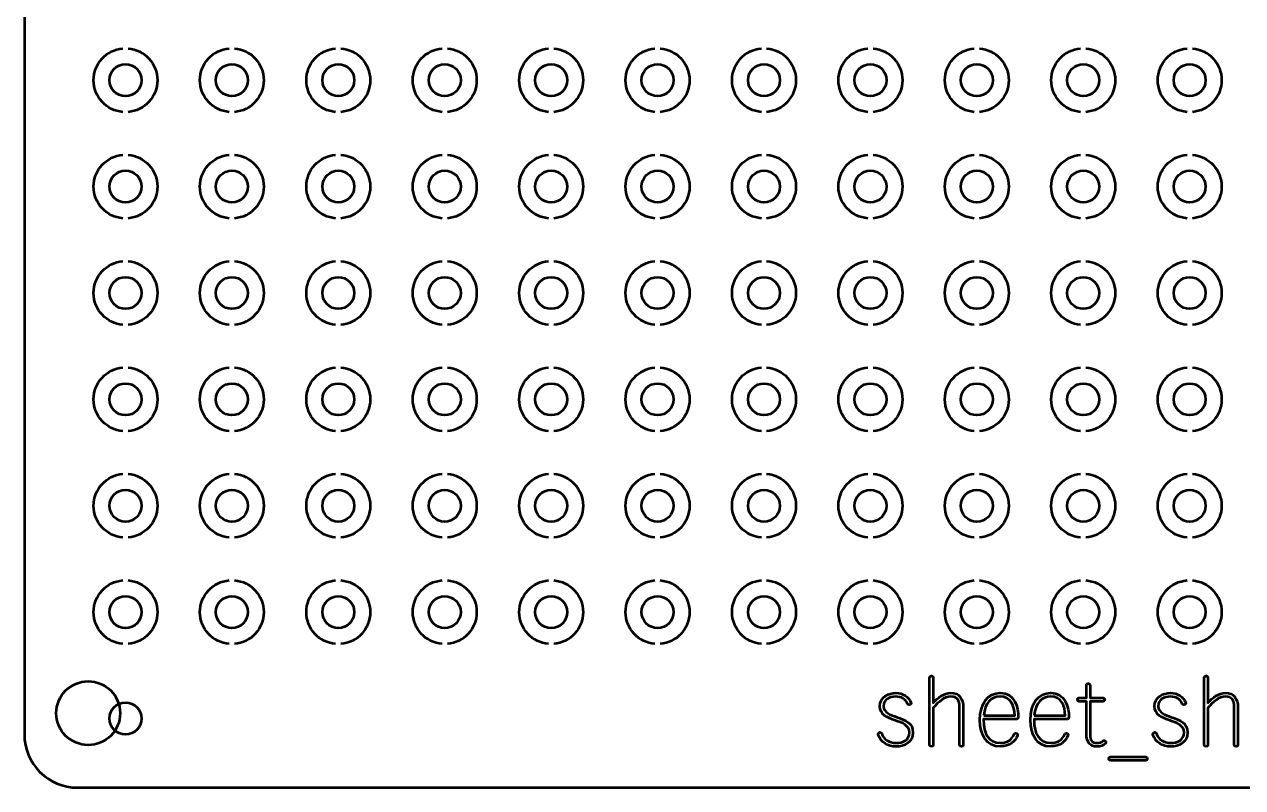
# Model space of a CAD drawing. Header units: centimetres. Extents: x -10.4 to 10.5, y -14.9 to 14.9.
# Drawn here: x -10.4 to 1.05, y -14.95 to -7.77 of the extents above; entities that cross this region are included whole.
import ezdxf

# ---------------------------------------------------------------- set-up
doc = ezdxf.new("R2010")
doc.units = ezdxf.units.CM
doc.header["$MEASUREMENT"] = 0
doc.layers.add('Layer 1', color=7, linetype='Continuous')

msp = doc.modelspace()

# ---------------------------------------------------------------- linework, layer by layer
at = {"layer": 'Layer 1', "lineweight": 53}
for centre, major_axis in [((-9.45, -8.3), (0, 0.15)), ((-8.45, -8.3), (0, 0.15)), ((-7.45, -8.3), (0, 0.15)), ((-6.45, -8.3), (0, 0.15)), ((-5.45, -8.3), (0, 0.15)), ((-4.45, -8.3), (0, 0.15)), ((-3.45, -8.3), (0, 0.15)), ((-2.45, -8.3), (0, 0.15)), ((-1.45, -8.3), (0, 0.15)), ((-0.45, -8.3), (0, 0.15)), ((0.55, -8.3), (0, 0.15)), ((-9.45, -9.3), (0, 0.15)), ((-8.45, -9.3), (0, 0.15)), ((-7.45, -9.3), (0, 0.15)), ((-6.45, -9.3), (0, 0.15)), ((-5.45, -9.3), (0, 0.15)), ((-4.45, -9.3), (0, 0.15)), ((-3.45, -9.3), (0, 0.15)), ((-2.45, -9.3), (0, 0.15)), ((-1.45, -9.3), (0, 0.15)), ((-0.45, -9.3), (0, 0.15)), ((0.55, -9.3), (0, 0.15)), ((-9.45, -10.3), (0, 0.15)), ((-8.45, -10.3), (0, 0.15)), ((-7.45, -10.3), (0, 0.15)), ((-6.45, -10.3), (0, 0.15)), ((-5.45, -10.3), (0, 0.15)), ((-4.45, -10.3), (0, 0.15)), ((-3.45, -10.3), (0, 0.15)), ((-2.45, -10.3), (0, 0.15)), ((-1.45, -10.3), (0, 0.15)), ((-0.45, -10.3), (0, 0.15)), ((0.55, -10.3), (0, 0.15)), ((-9.45, -11.3), (0, 0.15)), ((-8.45, -11.3), (0, 0.15)), ((-7.45, -11.3), (0, 0.15)), ((-6.45, -11.3), (0, 0.15)), ((-5.45, -11.3), (0, 0.15)), ((-4.45, -11.3), (0, 0.15)), ((-3.45, -11.3), (0, 0.15)), ((-2.45, -11.3), (0, 0.15)), ((-1.45, -11.3), (0, 0.15)), ((-0.45, -11.3), (0, 0.15)), ((0.55, -11.3), (0, 0.15)), ((-9.45, -12.3), (0, 0.15)), ((-8.45, -12.3), (0, 0.15)), ((-7.45, -12.3), (0, 0.15)), ((-6.45, -12.3), (0, 0.15)), ((-5.45, -12.3), (0, 0.15)), ((-4.45, -12.3), (0, 0.15)), ((-3.45, -12.3), (0, 0.15)), ((-2.45, -12.3), (0, 0.15)), ((-1.45, -12.3), (0, 0.15)), ((-0.45, -12.3), (0, 0.15)), ((0.55, -12.3), (0, 0.15)), ((-9.45, -13.3), (0, 0.15)), ((-8.45, -13.3), (0, 0.15)), ((-7.45, -13.3), (0, 0.15)), ((-6.45, -13.3), (0, 0.15)), ((-5.45, -13.3), (0, 0.15)), ((-4.45, -13.3), (0, 0.15)), ((-3.45, -13.3), (0, 0.15)), ((-2.45, -13.3), (0, 0.15)), ((-1.45, -13.3), (0, 0.15)), ((-0.45, -13.3), (0, 0.15)), ((0.55, -13.3), (0, 0.15)), ((-9.8, -14.25), (0, 0.3)), ((-9.45, -14.3), (0, 0.15))]:
    msp.add_ellipse(centre, major_axis=major_axis, ratio=1, dxfattribs=at)
at = {"layer": 'Layer 1', "color": 1, "lineweight": 53}
msp.add_open_spline([(-10.4, -14.45), (-10.4, -14.45), (-10.4, 14.45), (-10.4, 14.45), (-10.4, 14.45), (-10.4, 14.72614), (-10.17614, 14.95), (-9.9, 14.95), (-9.9, 14.95), (-9.9, 14.95), (10, 14.95), (10, 14.95), (10, 14.95), (10.27614, 14.95), (10.5, 14.72614), (10.5, 14.45), (10.5, 14.45), (10.5, 14.45), (10.5, -14.45), (10.5, -14.45), (10.5, -14.45), (10.5, -14.72614), (10.27614, -14.95), (10, -14.95), (10, -14.95), (10, -14.95), (-9.9, -14.95), (-9.9, -14.95), (-9.9, -14.95), (-10.17614, -14.95), (-10.4, -14.72614), (-10.4, -14.45)], degree=3, knots=[0, 0, 0, 0, 0.11111111, 0.11111111, 0.11111111, 0.11111111, 0.22222222, 0.22222222, 0.22222222, 0.22222222, 0.33333333, 0.33333333, 0.33333333, 0.33333333, 0.44444444, 0.44444444, 0.44444444, 0.44444444, 0.55555556, 0.55555556, 0.55555556, 0.55555556, 0.66666667, 0.66666667, 0.66666667, 0.66666667, 0.77777778, 0.77777778, 0.77777778, 0.77777778, 1, 1, 1, 1], dxfattribs=at)
at = {"layer": 'Layer 1', "lineweight": 53}
for points in [[(-9.475, -8.59896), (-9.62899, -8.58626), (-9.75, -8.45727), (-9.75, -8.3), (-9.75, -8.3), (-9.75, -8.14273), (-9.62899, -8.01374), (-9.475, -8.00104)], [(-9.425, -8.00104), (-9.27101, -8.01374), (-9.15, -8.14273), (-9.15, -8.3), (-9.15, -8.3), (-9.15, -8.45727), (-9.27101, -8.58626), (-9.425, -8.59896)], [(-8.475, -8.59896), (-8.62899, -8.58626), (-8.75, -8.45727), (-8.75, -8.3), (-8.75, -8.3), (-8.75, -8.14273), (-8.62899, -8.01374), (-8.475, -8.00104)], [(-8.425, -8.00104), (-8.27101, -8.01374), (-8.15, -8.14273), (-8.15, -8.3), (-8.15, -8.3), (-8.15, -8.45727), (-8.27101, -8.58626), (-8.425, -8.59896)], [(-7.475, -8.59896), (-7.62899, -8.58626), (-7.75, -8.45727), (-7.75, -8.3), (-7.75, -8.3), (-7.75, -8.14273), (-7.62899, -8.01374), (-7.475, -8.00104)], [(-7.425, -8.00104), (-7.27101, -8.01374), (-7.15, -8.14273), (-7.15, -8.3), (-7.15, -8.3), (-7.15, -8.45727), (-7.27101, -8.58626), (-7.425, -8.59896)], [(-6.475, -8.59896), (-6.62899, -8.58626), (-6.75, -8.45727), (-6.75, -8.3), (-6.75, -8.3), (-6.75, -8.14273), (-6.62899, -8.01374), (-6.475, -8.00104)], [(-6.425, -8.00104), (-6.27101, -8.01374), (-6.15, -8.14273), (-6.15, -8.3), (-6.15, -8.3), (-6.15, -8.45727), (-6.27101, -8.58626), (-6.425, -8.59896)], [(-5.475, -8.59896), (-5.62899, -8.58626), (-5.75, -8.45727), (-5.75, -8.3), (-5.75, -8.3), (-5.75, -8.14273), (-5.62899, -8.01374), (-5.475, -8.00104)], [(-5.425, -8.00104), (-5.27101, -8.01374), (-5.15, -8.14273), (-5.15, -8.3), (-5.15, -8.3), (-5.15, -8.45727), (-5.27101, -8.58626), (-5.425, -8.59896)], [(-4.475, -8.59896), (-4.62899, -8.58626), (-4.75, -8.45727), (-4.75, -8.3), (-4.75, -8.3), (-4.75, -8.14273), (-4.62899, -8.01374), (-4.475, -8.00104)], [(-4.425, -8.00104), (-4.27101, -8.01374), (-4.15, -8.14273), (-4.15, -8.3), (-4.15, -8.3), (-4.15, -8.45727), (-4.27101, -8.58626), (-4.425, -8.59896)], [(-3.475, -8.59896), (-3.62899, -8.58626), (-3.75, -8.45727), (-3.75, -8.3), (-3.75, -8.3), (-3.75, -8.14273), (-3.62899, -8.01374), (-3.475, -8.00104)], [(-3.425, -8.00104), (-3.27101, -8.01374), (-3.15, -8.14273), (-3.15, -8.3), (-3.15, -8.3), (-3.15, -8.45727), (-3.27101, -8.58626), (-3.425, -8.59896)], [(-2.475, -8.59896), (-2.62899, -8.58626), (-2.75, -8.45727), (-2.75, -8.3), (-2.75, -8.3), (-2.75, -8.14273), (-2.62899, -8.01374), (-2.475, -8.00104)], [(-2.425, -8.00104), (-2.27101, -8.01374), (-2.15, -8.14273), (-2.15, -8.3), (-2.15, -8.3), (-2.15, -8.45727), (-2.27101, -8.58626), (-2.425, -8.59896)], [(-1.475, -8.59896), (-1.62899, -8.58626), (-1.75, -8.45727), (-1.75, -8.3), (-1.75, -8.3), (-1.75, -8.14273), (-1.62899, -8.01374), (-1.475, -8.00104)], [(-1.425, -8.00104), (-1.27101, -8.01374), (-1.15, -8.14273), (-1.15, -8.3), (-1.15, -8.3), (-1.15, -8.45727), (-1.27101, -8.58626), (-1.425, -8.59896)], [(-0.475, -8.59896), (-0.62899, -8.58626), (-0.75, -8.45727), (-0.75, -8.3), (-0.75, -8.3), (-0.75, -8.14273), (-0.62899, -8.01374), (-0.475, -8.00104)], [(-0.425, -8.00104), (-0.27101, -8.01374), (-0.15, -8.14273), (-0.15, -8.3), (-0.15, -8.3), (-0.15, -8.45727), (-0.27101, -8.58626), (-0.425, -8.59896)], [(0.525, -8.59896), (0.37101, -8.58626), (0.25, -8.45727), (0.25, -8.3), (0.25, -8.3), (0.25, -8.14273), (0.37101, -8.01374), (0.525, -8.00104)], [(0.575, -8.00104), (0.72899, -8.01374), (0.85, -8.14273), (0.85, -8.3), (0.85, -8.3), (0.85, -8.45727), (0.72899, -8.58626), (0.575, -8.59896)], [(-9.475, -9.59896), (-9.62899, -9.58626), (-9.75, -9.45727), (-9.75, -9.3), (-9.75, -9.3), (-9.75, -9.14273), (-9.62899, -9.01374), (-9.475, -9.00104)], [(-9.425, -9.00104), (-9.27101, -9.01374), (-9.15, -9.14273), (-9.15, -9.3), (-9.15, -9.3), (-9.15, -9.45727), (-9.27101, -9.58626), (-9.425, -9.59896)], [(-8.475, -9.59896), (-8.62899, -9.58626), (-8.75, -9.45727), (-8.75, -9.3), (-8.75, -9.3), (-8.75, -9.14273), (-8.62899, -9.01374), (-8.475, -9.00104)], [(-8.425, -9.00104), (-8.27101, -9.01374), (-8.15, -9.14273), (-8.15, -9.3), (-8.15, -9.3), (-8.15, -9.45727), (-8.27101, -9.58626), (-8.425, -9.59896)], [(-7.475, -9.59896), (-7.62899, -9.58626), (-7.75, -9.45727), (-7.75, -9.3), (-7.75, -9.3), (-7.75, -9.14273), (-7.62899, -9.01374), (-7.475, -9.00104)], [(-7.425, -9.00104), (-7.27101, -9.01374), (-7.15, -9.14273), (-7.15, -9.3), (-7.15, -9.3), (-7.15, -9.45727), (-7.27101, -9.58626), (-7.425, -9.59896)], [(-6.475, -9.59896), (-6.62899, -9.58626), (-6.75, -9.45727), (-6.75, -9.3), (-6.75, -9.3), (-6.75, -9.14273), (-6.62899, -9.01374), (-6.475, -9.00104)], [(-6.425, -9.00104), (-6.27101, -9.01374), (-6.15, -9.14273), (-6.15, -9.3), (-6.15, -9.3), (-6.15, -9.45727), (-6.27101, -9.58626), (-6.425, -9.59896)], [(-5.475, -9.59896), (-5.62899, -9.58626), (-5.75, -9.45727), (-5.75, -9.3), (-5.75, -9.3), (-5.75, -9.14273), (-5.62899, -9.01374), (-5.475, -9.00104)], [(-5.425, -9.00104), (-5.27101, -9.01374), (-5.15, -9.14273), (-5.15, -9.3), (-5.15, -9.3), (-5.15, -9.45727), (-5.27101, -9.58626), (-5.425, -9.59896)], [(-4.475, -9.59896), (-4.62899, -9.58626), (-4.75, -9.45727), (-4.75, -9.3), (-4.75, -9.3), (-4.75, -9.14273), (-4.62899, -9.01374), (-4.475, -9.00104)], [(-4.425, -9.00104), (-4.27101, -9.01374), (-4.15, -9.14273), (-4.15, -9.3), (-4.15, -9.3), (-4.15, -9.45727), (-4.27101, -9.58626), (-4.425, -9.59896)], [(-3.475, -9.59896), (-3.62899, -9.58626), (-3.75, -9.45727), (-3.75, -9.3), (-3.75, -9.3), (-3.75, -9.14273), (-3.62899, -9.01374), (-3.475, -9.00104)], [(-3.425, -9.00104), (-3.27101, -9.01374), (-3.15, -9.14273), (-3.15, -9.3), (-3.15, -9.3), (-3.15, -9.45727), (-3.27101, -9.58626), (-3.425, -9.59896)], [(-2.475, -9.59896), (-2.62899, -9.58626), (-2.75, -9.45727), (-2.75, -9.3), (-2.75, -9.3), (-2.75, -9.14273), (-2.62899, -9.01374), (-2.475, -9.00104)], [(-2.425, -9.00104), (-2.27101, -9.01374), (-2.15, -9.14273), (-2.15, -9.3), (-2.15, -9.3), (-2.15, -9.45727), (-2.27101, -9.58626), (-2.425, -9.59896)], [(-1.475, -9.59896), (-1.62899, -9.58626), (-1.75, -9.45727), (-1.75, -9.3), (-1.75, -9.3), (-1.75, -9.14273), (-1.62899, -9.01374), (-1.475, -9.00104)], [(-1.425, -9.00104), (-1.27101, -9.01374), (-1.15, -9.14273), (-1.15, -9.3), (-1.15, -9.3), (-1.15, -9.45727), (-1.27101, -9.58626), (-1.425, -9.59896)], [(-0.475, -9.59896), (-0.62899, -9.58626), (-0.75, -9.45727), (-0.75, -9.3), (-0.75, -9.3), (-0.75, -9.14273), (-0.62899, -9.01374), (-0.475, -9.00104)], [(-0.425, -9.00104), (-0.27101, -9.01374), (-0.15, -9.14273), (-0.15, -9.3), (-0.15, -9.3), (-0.15, -9.45727), (-0.27101, -9.58626), (-0.425, -9.59896)], [(0.525, -9.59896), (0.37101, -9.58626), (0.25, -9.45727), (0.25, -9.3), (0.25, -9.3), (0.25, -9.14273), (0.37101, -9.01374), (0.525, -9.00104)], [(0.575, -9.00104), (0.72899, -9.01374), (0.85, -9.14273), (0.85, -9.3), (0.85, -9.3), (0.85, -9.45727), (0.72899, -9.58626), (0.575, -9.59896)], [(-9.475, -10.59896), (-9.62899, -10.58626), (-9.75, -10.45727), (-9.75, -10.3), (-9.75, -10.3), (-9.75, -10.14273), (-9.62899, -10.01374), (-9.475, -10.00104)], [(-9.425, -10.00104), (-9.27101, -10.01374), (-9.15, -10.14273), (-9.15, -10.3), (-9.15, -10.3), (-9.15, -10.45727), (-9.27101, -10.58626), (-9.425, -10.59896)], [(-8.475, -10.59896), (-8.62899, -10.58626), (-8.75, -10.45727), (-8.75, -10.3), (-8.75, -10.3), (-8.75, -10.14273), (-8.62899, -10.01374), (-8.475, -10.00104)], [(-8.425, -10.00104), (-8.27101, -10.01374), (-8.15, -10.14273), (-8.15, -10.3), (-8.15, -10.3), (-8.15, -10.45727), (-8.27101, -10.58626), (-8.425, -10.59896)], [(-7.475, -10.59896), (-7.62899, -10.58626), (-7.75, -10.45727), (-7.75, -10.3), (-7.75, -10.3), (-7.75, -10.14273), (-7.62899, -10.01374), (-7.475, -10.00104)], [(-7.425, -10.00104), (-7.27101, -10.01374), (-7.15, -10.14273), (-7.15, -10.3), (-7.15, -10.3), (-7.15, -10.45727), (-7.27101, -10.58626), (-7.425, -10.59896)], [(-6.475, -10.59896), (-6.62899, -10.58626), (-6.75, -10.45727), (-6.75, -10.3), (-6.75, -10.3), (-6.75, -10.14273), (-6.62899, -10.01374), (-6.475, -10.00104)], [(-6.425, -10.00104), (-6.27101, -10.01374), (-6.15, -10.14273), (-6.15, -10.3), (-6.15, -10.3), (-6.15, -10.45727), (-6.27101, -10.58626), (-6.425, -10.59896)], [(-5.475, -10.59896), (-5.62899, -10.58626), (-5.75, -10.45727), (-5.75, -10.3), (-5.75, -10.3), (-5.75, -10.14273), (-5.62899, -10.01374), (-5.475, -10.00104)], [(-5.425, -10.00104), (-5.27101, -10.01374), (-5.15, -10.14273), (-5.15, -10.3), (-5.15, -10.3), (-5.15, -10.45727), (-5.27101, -10.58626), (-5.425, -10.59896)], [(-4.475, -10.59896), (-4.62899, -10.58626), (-4.75, -10.45727), (-4.75, -10.3), (-4.75, -10.3), (-4.75, -10.14273), (-4.62899, -10.01374), (-4.475, -10.00104)], [(-4.425, -10.00104), (-4.27101, -10.01374), (-4.15, -10.14273), (-4.15, -10.3), (-4.15, -10.3), (-4.15, -10.45727), (-4.27101, -10.58626), (-4.425, -10.59896)], [(-3.475, -10.59896), (-3.62899, -10.58626), (-3.75, -10.45727), (-3.75, -10.3), (-3.75, -10.3), (-3.75, -10.14273), (-3.62899, -10.01374), (-3.475, -10.00104)], [(-3.425, -10.00104), (-3.27101, -10.01374), (-3.15, -10.14273), (-3.15, -10.3), (-3.15, -10.3), (-3.15, -10.45727), (-3.27101, -10.58626), (-3.425, -10.59896)], [(-2.475, -10.59896), (-2.62899, -10.58626), (-2.75, -10.45727), (-2.75, -10.3), (-2.75, -10.3), (-2.75, -10.14273), (-2.62899, -10.01374), (-2.475, -10.00104)], [(-2.425, -10.00104), (-2.27101, -10.01374), (-2.15, -10.14273), (-2.15, -10.3), (-2.15, -10.3), (-2.15, -10.45727), (-2.27101, -10.58626), (-2.425, -10.59896)], [(-1.475, -10.59896), (-1.62899, -10.58626), (-1.75, -10.45727), (-1.75, -10.3), (-1.75, -10.3), (-1.75, -10.14273), (-1.62899, -10.01374), (-1.475, -10.00104)], [(-1.425, -10.00104), (-1.27101, -10.01374), (-1.15, -10.14273), (-1.15, -10.3), (-1.15, -10.3), (-1.15, -10.45727), (-1.27101, -10.58626), (-1.425, -10.59896)], [(-0.475, -10.59896), (-0.62899, -10.58626), (-0.75, -10.45727), (-0.75, -10.3), (-0.75, -10.3), (-0.75, -10.14273), (-0.62899, -10.01374), (-0.475, -10.00104)], [(-0.425, -10.00104), (-0.27101, -10.01374), (-0.15, -10.14273), (-0.15, -10.3), (-0.15, -10.3), (-0.15, -10.45727), (-0.27101, -10.58626), (-0.425, -10.59896)], [(0.525, -10.59896), (0.37101, -10.58626), (0.25, -10.45727), (0.25, -10.3), (0.25, -10.3), (0.25, -10.14273), (0.37101, -10.01374), (0.525, -10.00104)], [(0.575, -10.00104), (0.72899, -10.01374), (0.85, -10.14273), (0.85, -10.3), (0.85, -10.3), (0.85, -10.45727), (0.72899, -10.58626), (0.575, -10.59896)], [(-9.475, -11.59896), (-9.62899, -11.58626), (-9.75, -11.45727), (-9.75, -11.3), (-9.75, -11.3), (-9.75, -11.14273), (-9.62899, -11.01374), (-9.475, -11.00104)], [(-9.425, -11.00104), (-9.27101, -11.01374), (-9.15, -11.14273), (-9.15, -11.3), (-9.15, -11.3), (-9.15, -11.45727), (-9.27101, -11.58626), (-9.425, -11.59896)], [(-8.475, -11.59896), (-8.62899, -11.58626), (-8.75, -11.45727), (-8.75, -11.3), (-8.75, -11.3), (-8.75, -11.14273), (-8.62899, -11.01374), (-8.475, -11.00104)], [(-8.425, -11.00104), (-8.27101, -11.01374), (-8.15, -11.14273), (-8.15, -11.3), (-8.15, -11.3), (-8.15, -11.45727), (-8.27101, -11.58626), (-8.425, -11.59896)], [(-7.475, -11.59896), (-7.62899, -11.58626), (-7.75, -11.45727), (-7.75, -11.3), (-7.75, -11.3), (-7.75, -11.14273), (-7.62899, -11.01374), (-7.475, -11.00104)], [(-7.425, -11.00104), (-7.27101, -11.01374), (-7.15, -11.14273), (-7.15, -11.3), (-7.15, -11.3), (-7.15, -11.45727), (-7.27101, -11.58626), (-7.425, -11.59896)], [(-6.475, -11.59896), (-6.62899, -11.58626), (-6.75, -11.45727), (-6.75, -11.3), (-6.75, -11.3), (-6.75, -11.14273), (-6.62899, -11.01374), (-6.475, -11.00104)], [(-6.425, -11.00104), (-6.27101, -11.01374), (-6.15, -11.14273), (-6.15, -11.3), (-6.15, -11.3), (-6.15, -11.45727), (-6.27101, -11.58626), (-6.425, -11.59896)], [(-5.475, -11.59896), (-5.62899, -11.58626), (-5.75, -11.45727), (-5.75, -11.3), (-5.75, -11.3), (-5.75, -11.14273), (-5.62899, -11.01374), (-5.475, -11.00104)], [(-5.425, -11.00104), (-5.27101, -11.01374), (-5.15, -11.14273), (-5.15, -11.3), (-5.15, -11.3), (-5.15, -11.45727), (-5.27101, -11.58626), (-5.425, -11.59896)], [(-4.475, -11.59896), (-4.62899, -11.58626), (-4.75, -11.45727), (-4.75, -11.3), (-4.75, -11.3), (-4.75, -11.14273), (-4.62899, -11.01374), (-4.475, -11.00104)], [(-4.425, -11.00104), (-4.27101, -11.01374), (-4.15, -11.14273), (-4.15, -11.3), (-4.15, -11.3), (-4.15, -11.45727), (-4.27101, -11.58626), (-4.425, -11.59896)], [(-3.475, -11.59896), (-3.62899, -11.58626), (-3.75, -11.45727), (-3.75, -11.3), (-3.75, -11.3), (-3.75, -11.14273), (-3.62899, -11.01374), (-3.475, -11.00104)], [(-3.425, -11.00104), (-3.27101, -11.01374), (-3.15, -11.14273), (-3.15, -11.3), (-3.15, -11.3), (-3.15, -11.45727), (-3.27101, -11.58626), (-3.425, -11.59896)], [(-2.475, -11.59896), (-2.62899, -11.58626), (-2.75, -11.45727), (-2.75, -11.3), (-2.75, -11.3), (-2.75, -11.14273), (-2.62899, -11.01374), (-2.475, -11.00104)], [(-2.425, -11.00104), (-2.27101, -11.01374), (-2.15, -11.14273), (-2.15, -11.3), (-2.15, -11.3), (-2.15, -11.45727), (-2.27101, -11.58626), (-2.425, -11.59896)], [(-1.475, -11.59896), (-1.62899, -11.58626), (-1.75, -11.45727), (-1.75, -11.3), (-1.75, -11.3), (-1.75, -11.14273), (-1.62899, -11.01374), (-1.475, -11.00104)], [(-1.425, -11.00104), (-1.27101, -11.01374), (-1.15, -11.14273), (-1.15, -11.3), (-1.15, -11.3), (-1.15, -11.45727), (-1.27101, -11.58626), (-1.425, -11.59896)], [(-0.475, -11.59896), (-0.62899, -11.58626), (-0.75, -11.45727), (-0.75, -11.3), (-0.75, -11.3), (-0.75, -11.14273), (-0.62899, -11.01374), (-0.475, -11.00104)], [(-0.425, -11.00104), (-0.27101, -11.01374), (-0.15, -11.14273), (-0.15, -11.3), (-0.15, -11.3), (-0.15, -11.45727), (-0.27101, -11.58626), (-0.425, -11.59896)], [(0.525, -11.59896), (0.37101, -11.58626), (0.25, -11.45727), (0.25, -11.3), (0.25, -11.3), (0.25, -11.14273), (0.37101, -11.01374), (0.525, -11.00104)], [(0.575, -11.00104), (0.72899, -11.01374), (0.85, -11.14273), (0.85, -11.3), (0.85, -11.3), (0.85, -11.45727), (0.72899, -11.58626), (0.575, -11.59896)], [(-9.475, -12.59896), (-9.62899, -12.58626), (-9.75, -12.45727), (-9.75, -12.3), (-9.75, -12.3), (-9.75, -12.14273), (-9.62899, -12.01374), (-9.475, -12.00104)], [(-9.425, -12.00104), (-9.27101, -12.01374), (-9.15, -12.14273), (-9.15, -12.3), (-9.15, -12.3), (-9.15, -12.45727), (-9.27101, -12.58626), (-9.425, -12.59896)], [(-8.475, -12.59896), (-8.62899, -12.58626), (-8.75, -12.45727), (-8.75, -12.3), (-8.75, -12.3), (-8.75, -12.14273), (-8.62899, -12.01374), (-8.475, -12.00104)], [(-8.425, -12.00104), (-8.27101, -12.01374), (-8.15, -12.14273), (-8.15, -12.3), (-8.15, -12.3), (-8.15, -12.45727), (-8.27101, -12.58626), (-8.425, -12.59896)], [(-7.475, -12.59896), (-7.62899, -12.58626), (-7.75, -12.45727), (-7.75, -12.3), (-7.75, -12.3), (-7.75, -12.14273), (-7.62899, -12.01374), (-7.475, -12.00104)], [(-7.425, -12.00104), (-7.27101, -12.01374), (-7.15, -12.14273), (-7.15, -12.3), (-7.15, -12.3), (-7.15, -12.45727), (-7.27101, -12.58626), (-7.425, -12.59896)], [(-6.475, -12.59896), (-6.62899, -12.58626), (-6.75, -12.45727), (-6.75, -12.3), (-6.75, -12.3), (-6.75, -12.14273), (-6.62899, -12.01374), (-6.475, -12.00104)], [(-6.425, -12.00104), (-6.27101, -12.01374), (-6.15, -12.14273), (-6.15, -12.3), (-6.15, -12.3), (-6.15, -12.45727), (-6.27101, -12.58626), (-6.425, -12.59896)], [(-5.475, -12.59896), (-5.62899, -12.58626), (-5.75, -12.45727), (-5.75, -12.3), (-5.75, -12.3), (-5.75, -12.14273), (-5.62899, -12.01374), (-5.475, -12.00104)], [(-5.425, -12.00104), (-5.27101, -12.01374), (-5.15, -12.14273), (-5.15, -12.3), (-5.15, -12.3), (-5.15, -12.45727), (-5.27101, -12.58626), (-5.425, -12.59896)], [(-4.475, -12.59896), (-4.62899, -12.58626), (-4.75, -12.45727), (-4.75, -12.3), (-4.75, -12.3), (-4.75, -12.14273), (-4.62899, -12.01374), (-4.475, -12.00104)], [(-4.425, -12.00104), (-4.27101, -12.01374), (-4.15, -12.14273), (-4.15, -12.3), (-4.15, -12.3), (-4.15, -12.45727), (-4.27101, -12.58626), (-4.425, -12.59896)], [(-3.475, -12.59896), (-3.62899, -12.58626), (-3.75, -12.45727), (-3.75, -12.3), (-3.75, -12.3), (-3.75, -12.14273), (-3.62899, -12.01374), (-3.475, -12.00104)], [(-3.425, -12.00104), (-3.27101, -12.01374), (-3.15, -12.14273), (-3.15, -12.3), (-3.15, -12.3), (-3.15, -12.45727), (-3.27101, -12.58626), (-3.425, -12.59896)], [(-2.475, -12.59896), (-2.62899, -12.58626), (-2.75, -12.45727), (-2.75, -12.3), (-2.75, -12.3), (-2.75, -12.14273), (-2.62899, -12.01374), (-2.475, -12.00104)], [(-2.425, -12.00104), (-2.27101, -12.01374), (-2.15, -12.14273), (-2.15, -12.3), (-2.15, -12.3), (-2.15, -12.45727), (-2.27101, -12.58626), (-2.425, -12.59896)], [(-1.475, -12.59896), (-1.62899, -12.58626), (-1.75, -12.45727), (-1.75, -12.3), (-1.75, -12.3), (-1.75, -12.14273), (-1.62899, -12.01374), (-1.475, -12.00104)], [(-1.425, -12.00104), (-1.27101, -12.01374), (-1.15, -12.14273), (-1.15, -12.3), (-1.15, -12.3), (-1.15, -12.45727), (-1.27101, -12.58626), (-1.425, -12.59896)], [(-0.475, -12.59896), (-0.62899, -12.58626), (-0.75, -12.45727), (-0.75, -12.3), (-0.75, -12.3), (-0.75, -12.14273), (-0.62899, -12.01374), (-0.475, -12.00104)], [(-0.425, -12.00104), (-0.27101, -12.01374), (-0.15, -12.14273), (-0.15, -12.3), (-0.15, -12.3), (-0.15, -12.45727), (-0.27101, -12.58626), (-0.425, -12.59896)], [(0.525, -12.59896), (0.37101, -12.58626), (0.25, -12.45727), (0.25, -12.3), (0.25, -12.3), (0.25, -12.14273), (0.37101, -12.01374), (0.525, -12.00104)], [(0.575, -12.00104), (0.72899, -12.01374), (0.85, -12.14273), (0.85, -12.3), (0.85, -12.3), (0.85, -12.45727), (0.72899, -12.58626), (0.575, -12.59896)], [(-9.475, -13.59896), (-9.62899, -13.58626), (-9.75, -13.45727), (-9.75, -13.3), (-9.75, -13.3), (-9.75, -13.14273), (-9.62899, -13.01374), (-9.475, -13.00104)], [(-9.425, -13.00104), (-9.27101, -13.01374), (-9.15, -13.14273), (-9.15, -13.3), (-9.15, -13.3), (-9.15, -13.45727), (-9.27101, -13.58626), (-9.425, -13.59896)], [(-8.475, -13.59896), (-8.62899, -13.58626), (-8.75, -13.45727), (-8.75, -13.3), (-8.75, -13.3), (-8.75, -13.14273), (-8.62899, -13.01374), (-8.475, -13.00104)], [(-8.425, -13.00104), (-8.27101, -13.01374), (-8.15, -13.14273), (-8.15, -13.3), (-8.15, -13.3), (-8.15, -13.45727), (-8.27101, -13.58626), (-8.425, -13.59896)], [(-7.475, -13.59896), (-7.62899, -13.58626), (-7.75, -13.45727), (-7.75, -13.3), (-7.75, -13.3), (-7.75, -13.14273), (-7.62899, -13.01374), (-7.475, -13.00104)], [(-7.425, -13.00104), (-7.27101, -13.01374), (-7.15, -13.14273), (-7.15, -13.3), (-7.15, -13.3), (-7.15, -13.45727), (-7.27101, -13.58626), (-7.425, -13.59896)], [(-6.475, -13.59896), (-6.62899, -13.58626), (-6.75, -13.45727), (-6.75, -13.3), (-6.75, -13.3), (-6.75, -13.14273), (-6.62899, -13.01374), (-6.475, -13.00104)], [(-6.425, -13.00104), (-6.27101, -13.01374), (-6.15, -13.14273), (-6.15, -13.3), (-6.15, -13.3), (-6.15, -13.45727), (-6.27101, -13.58626), (-6.425, -13.59896)], [(-5.475, -13.59896), (-5.62899, -13.58626), (-5.75, -13.45727), (-5.75, -13.3), (-5.75, -13.3), (-5.75, -13.14273), (-5.62899, -13.01374), (-5.475, -13.00104)], [(-5.425, -13.00104), (-5.27101, -13.01374), (-5.15, -13.14273), (-5.15, -13.3), (-5.15, -13.3), (-5.15, -13.45727), (-5.27101, -13.58626), (-5.425, -13.59896)], [(-4.475, -13.59896), (-4.62899, -13.58626), (-4.75, -13.45727), (-4.75, -13.3), (-4.75, -13.3), (-4.75, -13.14273), (-4.62899, -13.01374), (-4.475, -13.00104)], [(-4.425, -13.00104), (-4.27101, -13.01374), (-4.15, -13.14273), (-4.15, -13.3), (-4.15, -13.3), (-4.15, -13.45727), (-4.27101, -13.58626), (-4.425, -13.59896)], [(-3.475, -13.59896), (-3.62899, -13.58626), (-3.75, -13.45727), (-3.75, -13.3), (-3.75, -13.3), (-3.75, -13.14273), (-3.62899, -13.01374), (-3.475, -13.00104)], [(-3.425, -13.00104), (-3.27101, -13.01374), (-3.15, -13.14273), (-3.15, -13.3), (-3.15, -13.3), (-3.15, -13.45727), (-3.27101, -13.58626), (-3.425, -13.59896)], [(-2.475, -13.59896), (-2.62899, -13.58626), (-2.75, -13.45727), (-2.75, -13.3), (-2.75, -13.3), (-2.75, -13.14273), (-2.62899, -13.01374), (-2.475, -13.00104)], [(-2.425, -13.00104), (-2.27101, -13.01374), (-2.15, -13.14273), (-2.15, -13.3), (-2.15, -13.3), (-2.15, -13.45727), (-2.27101, -13.58626), (-2.425, -13.59896)], [(-1.475, -13.59896), (-1.62899, -13.58626), (-1.75, -13.45727), (-1.75, -13.3), (-1.75, -13.3), (-1.75, -13.14273), (-1.62899, -13.01374), (-1.475, -13.00104)], [(-1.425, -13.00104), (-1.27101, -13.01374), (-1.15, -13.14273), (-1.15, -13.3), (-1.15, -13.3), (-1.15, -13.45727), (-1.27101, -13.58626), (-1.425, -13.59896)], [(-0.475, -13.59896), (-0.62899, -13.58626), (-0.75, -13.45727), (-0.75, -13.3), (-0.75, -13.3), (-0.75, -13.14273), (-0.62899, -13.01374), (-0.475, -13.00104)], [(-0.425, -13.00104), (-0.27101, -13.01374), (-0.15, -13.14273), (-0.15, -13.3), (-0.15, -13.3), (-0.15, -13.45727), (-0.27101, -13.58626), (-0.425, -13.59896)], [(0.525, -13.59896), (0.37101, -13.58626), (0.25, -13.45727), (0.25, -13.3), (0.25, -13.3), (0.25, -13.14273), (0.37101, -13.01374), (0.525, -13.00104)], [(0.575, -13.00104), (0.72899, -13.01374), (0.85, -13.14273), (0.85, -13.3), (0.85, -13.3), (0.85, -13.45727), (0.72899, -13.58626), (0.575, -13.59896)]]:
    msp.add_open_spline(points, degree=3, knots=[0, 0, 0, 0, 0.33333333, 0.33333333, 0.33333333, 0.33333333, 1, 1, 1, 1], dxfattribs=at)
at = {"layer": 'Layer 1', "color": 5, "lineweight": 53}
for points, knots in [([(-1.87639, -14.56365), (-1.86707, -14.56365), (-1.85945, -14.55603), (-1.85945, -14.54672), (-1.85945, -14.54672), (-1.85945, -14.54672), (-1.85945, -14.20128), (-1.85945, -14.20128), (-1.85945, -14.20128), (-1.8095, -14.14455), (-1.75955, -14.09375), (-1.69351, -14.09375), (-1.69351, -14.09375), (-1.63678, -14.09375), (-1.61138, -14.12762), (-1.61138, -14.19535), (-1.61138, -14.19535), (-1.61138, -14.19535), (-1.61138, -14.54672), (-1.61138, -14.54672), (-1.61138, -14.54672), (-1.61138, -14.55603), (-1.60376, -14.56365), (-1.59445, -14.56365), (-1.59445, -14.56365), (-1.58513, -14.56365), (-1.57751, -14.55603), (-1.57751, -14.54672), (-1.57751, -14.54672), (-1.57751, -14.54672), (-1.57751, -14.19535), (-1.57751, -14.19535), (-1.57751, -14.19535), (-1.57751, -14.11407), (-1.61731, -14.05988), (-1.69351, -14.05988), (-1.69351, -14.05988), (-1.76124, -14.05988), (-1.81373, -14.10306), (-1.85945, -14.15133), (-1.85945, -14.15133), (-1.85945, -14.15133), (-1.85945, -13.91595), (-1.85945, -13.91595), (-1.85945, -13.91595), (-1.85945, -13.90664), (-1.86707, -13.89902), (-1.87639, -13.89902), (-1.87639, -13.89902), (-1.8857, -13.89902), (-1.89332, -13.90664), (-1.89332, -13.91595), (-1.89332, -13.91595), (-1.89332, -13.91595), (-1.89332, -14.54672), (-1.89332, -14.54672), (-1.89332, -14.54672), (-1.89332, -14.55603), (-1.8857, -14.56365), (-1.87639, -14.56365)], [0, 0, 0, 0, 0.0625, 0.0625, 0.0625, 0.0625, 0.125, 0.125, 0.125, 0.125, 0.1875, 0.1875, 0.1875, 0.1875, 0.25, 0.25, 0.25, 0.25, 0.3125, 0.3125, 0.3125, 0.3125, 0.375, 0.375, 0.375, 0.375, 0.4375, 0.4375, 0.4375, 0.4375, 0.5, 0.5, 0.5, 0.5, 0.5625, 0.5625, 0.5625, 0.5625, 0.625, 0.625, 0.625, 0.625, 0.6875, 0.6875, 0.6875, 0.6875, 0.75, 0.75, 0.75, 0.75, 0.8125, 0.8125, 0.8125, 0.8125, 0.875, 0.875, 0.875, 0.875, 1, 1, 1, 1]), ([(0.70426, -14.56365), (0.71358, -14.56365), (0.7212, -14.55603), (0.7212, -14.54672), (0.7212, -14.54672), (0.7212, -14.54672), (0.7212, -14.20128), (0.7212, -14.20128), (0.7212, -14.20128), (0.77115, -14.14455), (0.8211, -14.09375), (0.88714, -14.09375), (0.88714, -14.09375), (0.94387, -14.09375), (0.96927, -14.12762), (0.96927, -14.19535), (0.96927, -14.19535), (0.96927, -14.19535), (0.96927, -14.54672), (0.96927, -14.54672), (0.96927, -14.54672), (0.96927, -14.55603), (0.97689, -14.56365), (0.9862, -14.56365), (0.9862, -14.56365), (0.99552, -14.56365), (1.00314, -14.55603), (1.00314, -14.54672), (1.00314, -14.54672), (1.00314, -14.54672), (1.00314, -14.19535), (1.00314, -14.19535), (1.00314, -14.19535), (1.00314, -14.11407), (0.96334, -14.05988), (0.88714, -14.05988), (0.88714, -14.05988), (0.81941, -14.05988), (0.76692, -14.10306), (0.7212, -14.15133), (0.7212, -14.15133), (0.7212, -14.15133), (0.7212, -13.91595), (0.7212, -13.91595), (0.7212, -13.91595), (0.7212, -13.90664), (0.71358, -13.89902), (0.70426, -13.89902), (0.70426, -13.89902), (0.69495, -13.89902), (0.68733, -13.90664), (0.68733, -13.91595), (0.68733, -13.91595), (0.68733, -13.91595), (0.68733, -14.54672), (0.68733, -14.54672), (0.68733, -14.54672), (0.68733, -14.55603), (0.69495, -14.56365), (0.70426, -14.56365)], [0, 0, 0, 0, 0.0625, 0.0625, 0.0625, 0.0625, 0.125, 0.125, 0.125, 0.125, 0.1875, 0.1875, 0.1875, 0.1875, 0.25, 0.25, 0.25, 0.25, 0.3125, 0.3125, 0.3125, 0.3125, 0.375, 0.375, 0.375, 0.375, 0.4375, 0.4375, 0.4375, 0.4375, 0.5, 0.5, 0.5, 0.5, 0.5625, 0.5625, 0.5625, 0.5625, 0.625, 0.625, 0.625, 0.625, 0.6875, 0.6875, 0.6875, 0.6875, 0.75, 0.75, 0.75, 0.75, 0.8125, 0.8125, 0.8125, 0.8125, 0.875, 0.875, 0.875, 0.875, 1, 1, 1, 1]), ([(-2.20744, -14.56365), (-2.13293, -14.56365), (-2.04996, -14.52471), (-2.04996, -14.43242), (-2.04996, -14.43242), (-2.04996, -14.34098), (-2.11939, -14.31643), (-2.20321, -14.28679), (-2.20321, -14.28679), (-2.26078, -14.26647), (-2.32682, -14.24615), (-2.32682, -14.18265), (-2.32682, -14.18265), (-2.32682, -14.11915), (-2.26925, -14.09375), (-2.21167, -14.09375), (-2.21167, -14.09375), (-2.15749, -14.09375), (-2.11939, -14.1183), (-2.10076, -14.16233), (-2.10076, -14.16233), (-2.09737, -14.16826), (-2.09145, -14.17249), (-2.08467, -14.17249), (-2.08467, -14.17249), (-2.07536, -14.17249), (-2.06774, -14.16487), (-2.06774, -14.15556), (-2.06774, -14.15556), (-2.06774, -14.15302), (-2.06859, -14.15048), (-2.06943, -14.14879), (-2.06943, -14.14879), (-2.09314, -14.0929), (-2.14563, -14.05988), (-2.21167, -14.05988), (-2.21167, -14.05988), (-2.27771, -14.05988), (-2.36069, -14.09544), (-2.36069, -14.18265), (-2.36069, -14.18265), (-2.36069, -14.26732), (-2.2938, -14.29103), (-2.21421, -14.31897), (-2.21421, -14.31897), (-2.15495, -14.34013), (-2.08383, -14.3613), (-2.08383, -14.43242), (-2.08383, -14.43242), (-2.08383, -14.501), (-2.14309, -14.52979), (-2.20744, -14.52979), (-2.20744, -14.52979), (-2.27433, -14.52979), (-2.32513, -14.49846), (-2.34375, -14.44173), (-2.34375, -14.44173), (-2.34545, -14.43496), (-2.35222, -14.42988), (-2.35984, -14.42988), (-2.35984, -14.42988), (-2.36915, -14.42988), (-2.37677, -14.4375), (-2.37677, -14.44681), (-2.37677, -14.44681), (-2.37677, -14.44851), (-2.37677, -14.4502), (-2.37593, -14.45274), (-2.37593, -14.45274), (-2.35307, -14.52217), (-2.28533, -14.56365), (-2.20744, -14.56365)], [0, 0, 0, 0, 0.05263158, 0.05263158, 0.05263158, 0.05263158, 0.10526316, 0.10526316, 0.10526316, 0.10526316, 0.15789474, 0.15789474, 0.15789474, 0.15789474, 0.21052632, 0.21052632, 0.21052632, 0.21052632, 0.26315789, 0.26315789, 0.26315789, 0.26315789, 0.31578947, 0.31578947, 0.31578947, 0.31578947, 0.36842105, 0.36842105, 0.36842105, 0.36842105, 0.42105263, 0.42105263, 0.42105263, 0.42105263, 0.47368421, 0.47368421, 0.47368421, 0.47368421, 0.52631579, 0.52631579, 0.52631579, 0.52631579, 0.57894737, 0.57894737, 0.57894737, 0.57894737, 0.63157895, 0.63157895, 0.63157895, 0.63157895, 0.68421053, 0.68421053, 0.68421053, 0.68421053, 0.73684211, 0.73684211, 0.73684211, 0.73684211, 0.78947368, 0.78947368, 0.78947368, 0.78947368, 0.84210526, 0.84210526, 0.84210526, 0.84210526, 0.89473684, 0.89473684, 0.89473684, 0.89473684, 1, 1, 1, 1]), ([(-1.22868, -14.56365), (-1.14063, -14.56365), (-1.09152, -14.51455), (-1.06866, -14.46036), (-1.06866, -14.46036), (-1.06781, -14.45867), (-1.06697, -14.45613), (-1.06697, -14.45359), (-1.06697, -14.45359), (-1.06697, -14.44427), (-1.07459, -14.43665), (-1.0839, -14.43665), (-1.0839, -14.43665), (-1.09067, -14.43665), (-1.09745, -14.44089), (-1.09914, -14.44766), (-1.09914, -14.44766), (-1.11946, -14.49423), (-1.15587, -14.52979), (-1.22868, -14.52979), (-1.22868, -14.52979), (-1.33959, -14.52979), (-1.38701, -14.44427), (-1.38701, -14.31389), (-1.38701, -14.31389), (-1.38701, -14.31389), (-1.38701, -14.30542), (-1.38701, -14.30542), (-1.38701, -14.30542), (-1.38701, -14.30542), (-1.07713, -14.30542), (-1.07713, -14.30542), (-1.07713, -14.30542), (-1.06612, -14.30542), (-1.06019, -14.29949), (-1.06019, -14.28849), (-1.06019, -14.28849), (-1.06019, -14.18943), (-1.09491, -14.05988), (-1.23122, -14.05988), (-1.23122, -14.05988), (-1.34806, -14.05988), (-1.42087, -14.15725), (-1.42087, -14.31389), (-1.42087, -14.31389), (-1.42087, -14.45528), (-1.36161, -14.56365), (-1.22868, -14.56365)], [0, 0, 0, 0, 0.07692308, 0.07692308, 0.07692308, 0.07692308, 0.15384615, 0.15384615, 0.15384615, 0.15384615, 0.23076923, 0.23076923, 0.23076923, 0.23076923, 0.30769231, 0.30769231, 0.30769231, 0.30769231, 0.38461538, 0.38461538, 0.38461538, 0.38461538, 0.46153846, 0.46153846, 0.46153846, 0.46153846, 0.53846154, 0.53846154, 0.53846154, 0.53846154, 0.61538462, 0.61538462, 0.61538462, 0.61538462, 0.69230769, 0.69230769, 0.69230769, 0.69230769, 0.76923077, 0.76923077, 0.76923077, 0.76923077, 0.84615385, 0.84615385, 0.84615385, 0.84615385, 1, 1, 1, 1]), ([(-0.7537, -14.56365), (-0.66565, -14.56365), (-0.61654, -14.51455), (-0.59368, -14.46036), (-0.59368, -14.46036), (-0.59283, -14.45867), (-0.59199, -14.45613), (-0.59199, -14.45359), (-0.59199, -14.45359), (-0.59199, -14.44427), (-0.59961, -14.43665), (-0.60892, -14.43665), (-0.60892, -14.43665), (-0.61569, -14.43665), (-0.62247, -14.44089), (-0.62416, -14.44766), (-0.62416, -14.44766), (-0.64448, -14.49423), (-0.68089, -14.52979), (-0.7537, -14.52979), (-0.7537, -14.52979), (-0.86461, -14.52979), (-0.91203, -14.44427), (-0.91203, -14.31389), (-0.91203, -14.31389), (-0.91203, -14.31389), (-0.91203, -14.30542), (-0.91203, -14.30542), (-0.91203, -14.30542), (-0.91203, -14.30542), (-0.60215, -14.30542), (-0.60215, -14.30542), (-0.60215, -14.30542), (-0.59114, -14.30542), (-0.58521, -14.29949), (-0.58521, -14.28849), (-0.58521, -14.28849), (-0.58521, -14.18943), (-0.61993, -14.05988), (-0.75624, -14.05988), (-0.75624, -14.05988), (-0.87308, -14.05988), (-0.94589, -14.15725), (-0.94589, -14.31389), (-0.94589, -14.31389), (-0.94589, -14.45528), (-0.88663, -14.56365), (-0.7537, -14.56365)], [0, 0, 0, 0, 0.07692308, 0.07692308, 0.07692308, 0.07692308, 0.15384615, 0.15384615, 0.15384615, 0.15384615, 0.23076923, 0.23076923, 0.23076923, 0.23076923, 0.30769231, 0.30769231, 0.30769231, 0.30769231, 0.38461538, 0.38461538, 0.38461538, 0.38461538, 0.46153846, 0.46153846, 0.46153846, 0.46153846, 0.53846154, 0.53846154, 0.53846154, 0.53846154, 0.61538462, 0.61538462, 0.61538462, 0.61538462, 0.69230769, 0.69230769, 0.69230769, 0.69230769, 0.76923077, 0.76923077, 0.76923077, 0.76923077, 0.84615385, 0.84615385, 0.84615385, 0.84615385, 1, 1, 1, 1]), ([(-0.32105, -14.56365), (-0.28803, -14.56365), (-0.26009, -14.55265), (-0.24231, -14.53656), (-0.24231, -14.53656), (-0.23893, -14.53317), (-0.23639, -14.52894), (-0.23639, -14.52386), (-0.23639, -14.52386), (-0.23639, -14.51455), (-0.24401, -14.50693), (-0.25332, -14.50693), (-0.25332, -14.50693), (-0.25755, -14.50693), (-0.26179, -14.50862), (-0.26433, -14.51116), (-0.26433, -14.51116), (-0.27787, -14.52301), (-0.29565, -14.52979), (-0.32105, -14.52979), (-0.32105, -14.52979), (-0.36677, -14.52979), (-0.38625, -14.51031), (-0.38625, -14.44766), (-0.38625, -14.44766), (-0.38625, -14.44766), (-0.38625, -14.13947), (-0.38625, -14.13947), (-0.38625, -14.13947), (-0.38625, -14.13947), (-0.26517, -14.13947), (-0.26517, -14.13947), (-0.26517, -14.13947), (-0.25586, -14.13947), (-0.24824, -14.13185), (-0.24824, -14.12254), (-0.24824, -14.12254), (-0.24824, -14.11322), (-0.25586, -14.1056), (-0.26517, -14.1056), (-0.26517, -14.1056), (-0.26517, -14.1056), (-0.38625, -14.1056), (-0.38625, -14.1056), (-0.38625, -14.1056), (-0.38625, -14.1056), (-0.38625, -13.98792), (-0.38625, -13.98792), (-0.38625, -13.98792), (-0.38625, -13.9786), (-0.39387, -13.97098), (-0.40318, -13.97098), (-0.40318, -13.97098), (-0.41249, -13.97098), (-0.42011, -13.9786), (-0.42011, -13.98792), (-0.42011, -13.98792), (-0.42011, -13.98792), (-0.42011, -14.1056), (-0.42011, -14.1056), (-0.42011, -14.1056), (-0.42011, -14.1056), (-0.48785, -14.1056), (-0.48785, -14.1056), (-0.48785, -14.1056), (-0.49716, -14.1056), (-0.50478, -14.11322), (-0.50478, -14.12254), (-0.50478, -14.12254), (-0.50478, -14.13185), (-0.49716, -14.13947), (-0.48785, -14.13947), (-0.48785, -14.13947), (-0.48785, -14.13947), (-0.42011, -14.13947), (-0.42011, -14.13947), (-0.42011, -14.13947), (-0.42011, -14.13947), (-0.42011, -14.44766), (-0.42011, -14.44766), (-0.42011, -14.44766), (-0.42011, -14.5264), (-0.38286, -14.56365), (-0.32105, -14.56365)], [0, 0, 0, 0, 0.04545455, 0.04545455, 0.04545455, 0.04545455, 0.09090909, 0.09090909, 0.09090909, 0.09090909, 0.13636364, 0.13636364, 0.13636364, 0.13636364, 0.18181818, 0.18181818, 0.18181818, 0.18181818, 0.22727273, 0.22727273, 0.22727273, 0.22727273, 0.27272727, 0.27272727, 0.27272727, 0.27272727, 0.31818182, 0.31818182, 0.31818182, 0.31818182, 0.36363636, 0.36363636, 0.36363636, 0.36363636, 0.40909091, 0.40909091, 0.40909091, 0.40909091, 0.45454545, 0.45454545, 0.45454545, 0.45454545, 0.5, 0.5, 0.5, 0.5, 0.54545455, 0.54545455, 0.54545455, 0.54545455, 0.59090909, 0.59090909, 0.59090909, 0.59090909, 0.63636364, 0.63636364, 0.63636364, 0.63636364, 0.68181818, 0.68181818, 0.68181818, 0.68181818, 0.72727273, 0.72727273, 0.72727273, 0.72727273, 0.77272727, 0.77272727, 0.77272727, 0.77272727, 0.81818182, 0.81818182, 0.81818182, 0.81818182, 0.86363636, 0.86363636, 0.86363636, 0.86363636, 0.90909091, 0.90909091, 0.90909091, 0.90909091, 1, 1, 1, 1]), ([(0.37321, -14.56365), (0.44772, -14.56365), (0.53069, -14.52471), (0.53069, -14.43242), (0.53069, -14.43242), (0.53069, -14.34098), (0.46126, -14.31643), (0.37744, -14.28679), (0.37744, -14.28679), (0.31987, -14.26647), (0.25383, -14.24615), (0.25383, -14.18265), (0.25383, -14.18265), (0.25383, -14.11915), (0.3114, -14.09375), (0.36898, -14.09375), (0.36898, -14.09375), (0.42316, -14.09375), (0.46126, -14.1183), (0.47989, -14.16233), (0.47989, -14.16233), (0.48328, -14.16826), (0.4892, -14.17249), (0.49598, -14.17249), (0.49598, -14.17249), (0.50529, -14.17249), (0.51291, -14.16487), (0.51291, -14.15556), (0.51291, -14.15556), (0.51291, -14.15302), (0.51206, -14.15048), (0.51122, -14.14879), (0.51122, -14.14879), (0.48751, -14.0929), (0.43502, -14.05988), (0.36898, -14.05988), (0.36898, -14.05988), (0.30294, -14.05988), (0.21996, -14.09544), (0.21996, -14.18265), (0.21996, -14.18265), (0.21996, -14.26732), (0.28685, -14.29103), (0.36644, -14.31897), (0.36644, -14.31897), (0.4257, -14.34013), (0.49682, -14.3613), (0.49682, -14.43242), (0.49682, -14.43242), (0.49682, -14.501), (0.43756, -14.52979), (0.37321, -14.52979), (0.37321, -14.52979), (0.30632, -14.52979), (0.25552, -14.49846), (0.2369, -14.44173), (0.2369, -14.44173), (0.2352, -14.43496), (0.22843, -14.42988), (0.22081, -14.42988), (0.22081, -14.42988), (0.2115, -14.42988), (0.20388, -14.4375), (0.20388, -14.44681), (0.20388, -14.44681), (0.20388, -14.44851), (0.20388, -14.4502), (0.20472, -14.45274), (0.20472, -14.45274), (0.22758, -14.52217), (0.29532, -14.56365), (0.37321, -14.56365)], [0, 0, 0, 0, 0.05263158, 0.05263158, 0.05263158, 0.05263158, 0.10526316, 0.10526316, 0.10526316, 0.10526316, 0.15789474, 0.15789474, 0.15789474, 0.15789474, 0.21052632, 0.21052632, 0.21052632, 0.21052632, 0.26315789, 0.26315789, 0.26315789, 0.26315789, 0.31578947, 0.31578947, 0.31578947, 0.31578947, 0.36842105, 0.36842105, 0.36842105, 0.36842105, 0.42105263, 0.42105263, 0.42105263, 0.42105263, 0.47368421, 0.47368421, 0.47368421, 0.47368421, 0.52631579, 0.52631579, 0.52631579, 0.52631579, 0.57894737, 0.57894737, 0.57894737, 0.57894737, 0.63157895, 0.63157895, 0.63157895, 0.63157895, 0.68421053, 0.68421053, 0.68421053, 0.68421053, 0.73684211, 0.73684211, 0.73684211, 0.73684211, 0.78947368, 0.78947368, 0.78947368, 0.78947368, 0.84210526, 0.84210526, 0.84210526, 0.84210526, 0.89473684, 0.89473684, 0.89473684, 0.89473684, 1, 1, 1, 1]), ([(-1.38531, -14.27155), (-1.37431, -14.15556), (-1.31843, -14.09375), (-1.23122, -14.09375), (-1.23122, -14.09375), (-1.12793, -14.09375), (-1.09745, -14.18435), (-1.09406, -14.27155), (-1.09406, -14.27155), (-1.09406, -14.27155), (-1.38531, -14.27155), (-1.38531, -14.27155)], [0, 0, 0, 0, 0.25, 0.25, 0.25, 0.25, 0.5, 0.5, 0.5, 0.5, 1, 1, 1, 1]), ([(-0.91033, -14.27155), (-0.89933, -14.15556), (-0.84345, -14.09375), (-0.75624, -14.09375), (-0.75624, -14.09375), (-0.65295, -14.09375), (-0.62247, -14.18435), (-0.61908, -14.27155), (-0.61908, -14.27155), (-0.61908, -14.27155), (-0.91033, -14.27155), (-0.91033, -14.27155)], [0, 0, 0, 0, 0.25, 0.25, 0.25, 0.25, 0.5, 0.5, 0.5, 0.5, 1, 1, 1, 1]), ([(-0.19405, -14.69489), (-0.19405, -14.69489), (0.13615, -14.69489), (0.13615, -14.69489), (0.13615, -14.69489), (0.14546, -14.69489), (0.15308, -14.68727), (0.15308, -14.67795), (0.15308, -14.67795), (0.15308, -14.66864), (0.14546, -14.66102), (0.13615, -14.66102), (0.13615, -14.66102), (0.13615, -14.66102), (-0.19405, -14.66102), (-0.19405, -14.66102), (-0.19405, -14.66102), (-0.20337, -14.66102), (-0.21099, -14.66864), (-0.21099, -14.67795), (-0.21099, -14.67795), (-0.21099, -14.68727), (-0.20337, -14.69489), (-0.19405, -14.69489)], [0, 0, 0, 0, 0.14285714, 0.14285714, 0.14285714, 0.14285714, 0.28571429, 0.28571429, 0.28571429, 0.28571429, 0.42857143, 0.42857143, 0.42857143, 0.42857143, 0.57142857, 0.57142857, 0.57142857, 0.57142857, 0.71428571, 0.71428571, 0.71428571, 0.71428571, 1, 1, 1, 1])]:
    msp.add_open_spline(points, degree=3, knots=knots, dxfattribs=at)

doc.saveas('drawing.dxf')
